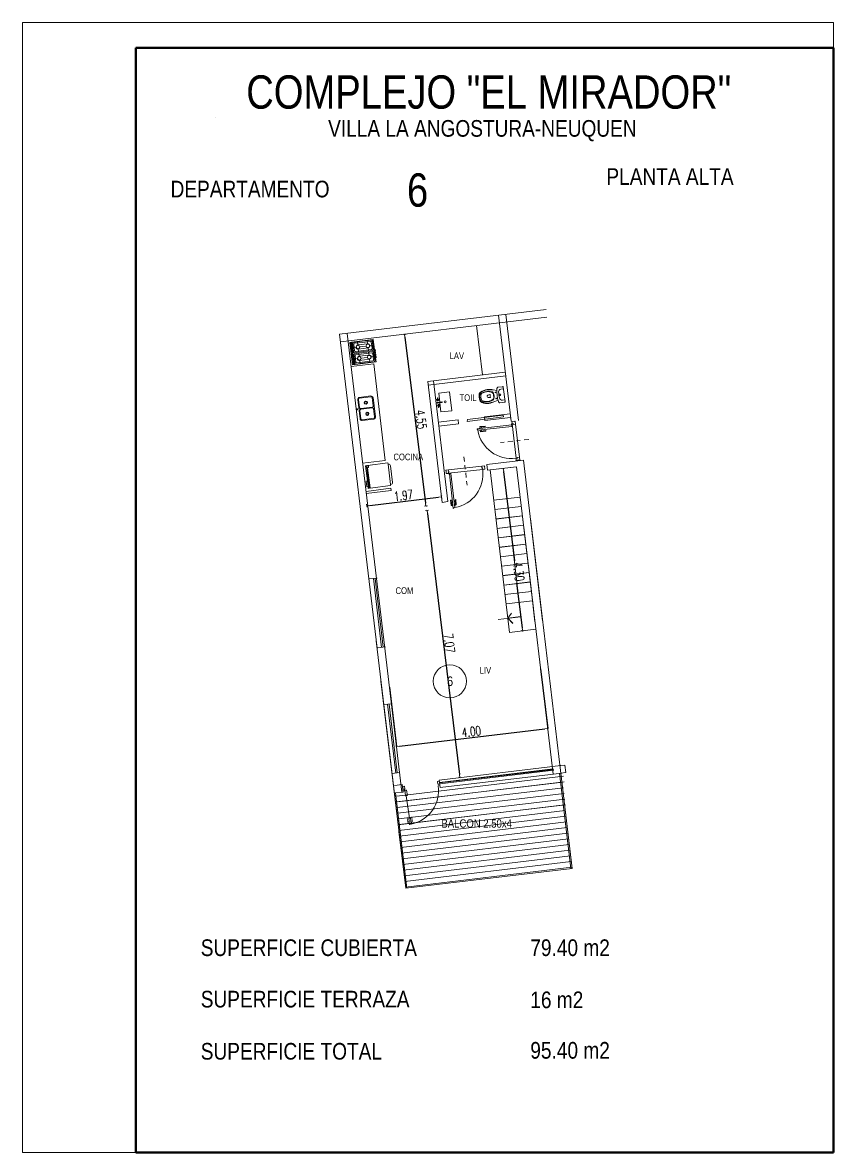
# Model space of a CAD drawing. Header units: millimetres. Extents: x 4525 to 9082, y 179 to 563.
# Drawn here: x 5166.3 to 5187.6, y 448.66 to 478.33 of the extents above; entities that cross this region are included whole.
import ezdxf

# ---------------------------------------------------------------- set-up
doc = ezdxf.new("R2010")
doc.units = ezdxf.units.MM
doc.header["$LTSCALE"] = 100
doc.linetypes.add('ACAD_ISO04W100', pattern=[30, 24, -3, 0, -3])
doc.linetypes.add('DASHDOT2', pattern=[0.5, 0.25, -0.125, 0, -0.125])
doc.layers.get('DEFPOINTS').update_dxf_attribs({"lineweight": 5})
for name, color, linetype, lineweight in [('000-Ejes', 251, 'ACAD_ISO04W100', 5), ('004-Carpinterias', 1, 'Continuous', 18), ('004-Carpinterias Puertas', 1, 'Continuous', 13), ('006-Cotas parciales', 7, 'Continuous', 5), ('A01-Barrido', 250, 'Continuous', 5), ('A01-Carpinterias', 1, 'Continuous', 18), ('EQ-cocinas', 24, 'Continuous', 18), ('HATCH MUROS', 251, 'Continuous', 9), ('SANIT', 12, 'Continuous', 13), ('SANIT-INT', 11, 'Continuous', 5)]:
    doc.layers.add(name, color=color, linetype=linetype, lineweight=lineweight)
doc.layers.add('CONT-MNR', color=47, linetype='Continuous')
doc.styles.add('AREAL', font='ARIALN.TTF')
doc.styles.add('COTAS', font='ROMANS.shx', dxfattribs={"width": 0.7})
doc.dimstyles.new('COTA40', dxfattribs={"dimscale": 0.4, "dimtxt": 0.3, "dimasz": 0.2, "dimexe": 0, "dimexo": 0, "dimgap": 0.09, "dimtad": 1, "dimzin": 0, "dimdsep": 46, "dimtxsty": 'COTAS', "dimblk1": 'COTA_N', "dimblk2": 'COTA_N', "dimsah": 1, "dimcen": 0.1, "dimclrd": 1, "dimclre": 8, "dimclrt": 5, "dimaunit": 1, "dimadec": 3, "dimazin": 0, "dimtfac": 1, "dimtix": 1, "dimtmove": 2, "dimatfit": 3, "dimldrblk": 'COTA_N', "dimfxl": 0, "dimtolj": 1, "dimtzin": 0, "dimarcsym": 0})

# ---------------------------------------------------------------- blocks, each defined once
blk = doc.blocks.new('COTA_N')
for p, q in [((-1, 0), (0, 0)), ((0, 0.5), (0, -0.5))]:
    blk.add_line(p, q)
at = {"const_width": 0.065}
blk.add_lwpolyline([(0.14, 0.14), (0.28, 0.28), (0, 0), (-0.14, -0.14), (-0.28, -0.28)], dxfattribs=at)
blk = doc.blocks.new('*D626')
at = {"layer": '006-Cotas parciales', "color": 1, "lineweight": -2, "ltscale": 100}
blk.add_line((5176.934, 465.438), (5177.775, 458.582), dxfattribs=at)
at = {"layer": 'DEFPOINTS', "color": 0, "ltscale": 100}
for p in [(5176.925, 465.517), (5177.785, 458.502), (5177.785, 458.502)]:
    blk.add_point(p, dxfattribs=at)
at = {"layer": '006-Cotas parciales', "color": 1, "lineweight": -2, "ltscale": 100, "xscale": 0.08000000000000002, "yscale": 0.08000000000000002, "zscale": 0.08000000000000002}
for p, rotation in [((5176.925, 465.517), 96.99101335693979), ((5177.785, 458.502), 276.9910133569398)]:
    blk.add_blockref('COTA_N', p, dxfattribs=dict(at, rotation=rotation))
at = {"layer": '006-Cotas parciales', "color": 5, "ltscale": 100, "insert": (5177.51, 462.029), "char_height": 0.12, "attachment_point": 5, "rotation": 276.991, "style": 'COTAS'}
blk.add_mtext('\\A1;{\\H2x;7.07}', dxfattribs=at)
blk = doc.blocks.new('*D627')
at = {"layer": '006-Cotas parciales', "color": 8, "lineweight": -2, "ltscale": 100}
for p, q in [((5179.909, 461.354), (5180.096, 459.792)), ((5175.935, 460.879), (5176.122, 459.317))]:
    blk.add_line(p, q, dxfattribs=at)
at = {"layer": '006-Cotas parciales', "color": 1, "lineweight": -2, "ltscale": 100}
blk.add_line((5176.201, 459.326), (5180.016, 459.782), dxfattribs=at)
at = {"layer": 'DEFPOINTS', "color": 0, "ltscale": 100}
for p in [(5179.909, 461.354), (5175.935, 460.879), (5180.096, 459.792)]:
    blk.add_point(p, dxfattribs=at)
at = {"layer": '006-Cotas parciales', "color": 1, "lineweight": -2, "ltscale": 100, "xscale": 0.08000000000000002, "yscale": 0.08000000000000002, "zscale": 0.08000000000000002}
for p, rotation in [((5180.096, 459.792), 6.81138888888449), ((5176.122, 459.317), 186.8113888888845)]:
    blk.add_blockref('COTA_N', p, dxfattribs=dict(at, rotation=rotation))
at = {"layer": '006-Cotas parciales', "color": 5, "ltscale": 100, "insert": (5178.09, 459.709), "char_height": 0.12, "attachment_point": 5, "rotation": 6.8114, "style": 'COTAS'}
blk.add_mtext('\\A1;{\\H2x;4.00}', dxfattribs=at)
blk = doc.blocks.new('INOD-MONACO-AP-PLANTA-CON-DPTO')
at = {"layer": 'SANIT'}
for p, q in [((-0.188, 0), (0.188, 0)), ((-0.204, -0.015), (-0.204, -0.142)), ((-0.174, -0.172), (-0.197, -0.156)), ((-0.13, -0.179), (-0.156, -0.27)), ((0.127, -0.18), (0.152, -0.27)), ((0.174, -0.172), (0.197, -0.156)), ((0.204, -0.015), (0.204, -0.142))]:
    blk.add_line(p, q, dxfattribs=at)
for points in [[(-0.002, -0.27, 0.121524), (-0.085, -0.286, 0.060693)], [(-0.002, -0.27, -0.121524), (0.081, -0.286, -0.060693)], [(-0.104, -0.3, 0.02892), (-0.111, -0.31, 0.156998), (-0.133, -0.488, 0.072829), (-0.105, -0.587, 0.204333), (-0.084, -0.607, 0.080392), (-0.002, -0.622)], [(0.099, -0.3, -0.02892), (0.107, -0.31, -0.156998), (0.129, -0.488, -0.072829), (0.101, -0.587, -0.204333), (0.08, -0.607, -0.080392), (-0.002, -0.622)], [(-0.124, -0.609, 0.122968), (-0.091, -0.634, 0.092568), (-0.002, -0.647, 0.093376)], [(0.12, -0.609, -0.122968), (0.087, -0.634, -0.092568), (-0.002, -0.647, -0.093376)]]:
    blk.add_lwpolyline(points, format="xyb", dxfattribs=at)
for centre, radius, start, end in [((-0.189, -0.017), 0.0168, 83.451, 131.9108), ((0.189, -0.017), 0.0168, 48.0892, 96.549), ((-0.188, -0.015), 0.017, 140.4696, 180), ((-0.188, -0.142), 0.017, 180, 235.4915), ((-0.165, -0.158), 0.017, 235.4915, 261.4564), ((0.408, -0.421), 0.583, 165.0356, 174.6982), ((0, 0.94), 1.127, 261.4564, 278.5436), ((-0.061, -0.336), 0.0558, 115.8294, 139.7492), ((0.057, -0.336), 0.0558, 40.2508, 64.1706), ((-0.412, -0.421), 0.583, 5.3018, 14.9644), ((0.165, -0.158), 0.017, 278.5436, 304.5085), ((0.188, -0.142), 0.017, 304.5085, 0), ((0.188, -0.015), 0.017, 0, 39.5304), ((0.107, -0.415), 0.285, 170.2891, 184.611), ((0.245, -0.406), 0.422, 184.3014, 206.071), ((-0.025, -0.535), 0.123, 207.5391, 216.6672), ((0.021, -0.535), 0.123, 323.3328, 332.4609), ((-0.249, -0.406), 0.422, 333.929, 356.9789), ((-0.111, -0.415), 0.285, 357.2885, 9.7109)]:
    blk.add_arc(centre, radius, start, end, dxfattribs=at)
at = {"layer": 'SANIT-INT'}
for p, q in [((-0.145, 0), (-0.145, -0.067)), ((0.145, 0), (0.145, -0.067)), ((0.002, -0.368), (-0.034, -0.369)), ((0.002, -0.368), (0.037, -0.369))]:
    blk.add_line(p, q, dxfattribs=at)
for points in [[(-0.156, -0.27, 0.058031), (-0.185, -0.429, 0.099768), (-0.142, -0.607, 0.155256), (-0.096, -0.647, 0.093906), (-0.002, -0.66, 0.093906)], [(-0.003, -0.279, 0.08742), (-0.06, -0.286, 0.121524)], [(0.152, -0.27, -0.058031), (0.181, -0.429, -0.099768), (0.138, -0.607, -0.155256), (0.092, -0.647, -0.093906), (-0.002, -0.66, -0.093906)], [(-0.002, -0.279, -0.08742), (0.056, -0.286, -0.121524)]]:
    blk.add_lwpolyline(points, format="xyb", dxfattribs=at)
for centre, radius in [((-0.082, -0.221), 0.00743), ((0, -0.11), 0.02), ((0.078, -0.221), 0.00743)]:
    blk.add_circle(centre, radius, dxfattribs=at)
for centre, radius, start, end in [((-0.075, -0.067), 0.07, 180, 265.7397), ((-0.036, -0.358), 0.0764, 108.7508, 160.6658), ((0, 0.94), 1.08, 265.7397, 274.2603), ((0.032, -0.358), 0.0764, 19.3342, 71.2492), ((0.075, -0.067), 0.07, 274.2603, 0), ((0.219, -0.443), 0.35, 174.9532, 203.9732), ((0.162, -0.448), 0.293, 156.8405, 172.9203), ((-0.071, -0.572), 0.0321, 203.9732, 250.1669), ((-0.034, -0.374), 0.005, 91.9734, 179.8282), ((0.152, -0.375), 0.191, 179.8282, 196.8593), ((-0.019, -0.427), 0.0118, 196.8593, 200.5908), ((0.002, -0.419), 0.0346, 200.5908, 269.6445), ((0.001, -0.419), 0.0346, 270.3555, 339.4092), ((-0.149, -0.375), 0.191, 343.1407, 0.1718), ((0.023, -0.427), 0.0118, 339.4092, 343.1407), ((0.037, -0.374), 0.005, 0.1718, 88.0266), ((0.067, -0.572), 0.0321, 289.8331, 336.0268), ((-0.223, -0.443), 0.35, 336.0268, 5.0468), ((-0.166, -0.448), 0.293, 7.0797, 23.1595), ((0.005, -0.362), 0.255, 250.1669, 268.5519), ((-0.009, -0.362), 0.255, 271.4481, 289.8331)]:
    blk.add_arc(centre, radius, start, end, dxfattribs=at)
blk = doc.blocks.new('PUERTA 1.04 0.90 PT')
at = {"layer": '000-Ejes', "linetype": 'DASHDOT2', "ltscale": 0.005}
blk.add_line((804.584, 1061.02), (803.739, 1061.02), dxfattribs=at)
at = {"layer": '004-Carpinterias', "color": 1, "linetype": 'Continuous'}
for p, q in [((803.266, 1060.606), (803.266, 1060.591)), ((803.281, 1060.606), (803.266, 1060.606)), ((803.266, 1060.606), (803.266, 1060.591)), ((803.281, 1060.633), (803.281, 1060.606)), ((803.331, 1060.633), (803.331, 1060.643)), ((803.379, 1060.643), (803.331, 1060.643)), ((803.486, 1060.681), (803.346, 1060.681)), ((803.346, 1060.663), (803.346, 1060.681)), ((803.486, 1060.663), (803.346, 1060.663)), ((803.379, 1060.633), (803.379, 1060.643)), ((803.486, 1060.663), (803.486, 1060.681)), ((803.331, 1060.591), (803.331, 1060.581)), ((803.379, 1060.581), (803.331, 1060.581)), ((803.346, 1060.561), (803.346, 1060.543)), ((803.486, 1060.561), (803.346, 1060.561)), ((803.486, 1060.543), (803.346, 1060.543)), ((803.379, 1060.591), (803.379, 1060.581)), ((803.486, 1060.561), (803.486, 1060.543))]:
    blk.add_line(p, q, dxfattribs=at)
at = {"layer": '004-Carpinterias', "linetype": 'Continuous'}
for p, q in [((804.181, 1060.633), (803.281, 1060.633)), ((803.266, 1060.591), (804.181, 1060.591))]:
    blk.add_line(p, q, dxfattribs=at)
at = {"layer": '004-Carpinterias', "ltscale": 0.01, "const_width": 0.02}
for points in [[(803.486, 1060.672), (803.346, 1060.672)], [(803.486, 1060.552), (803.346, 1060.552)]]:
    blk.add_lwpolyline(points, dxfattribs=at)
at = {"layer": 'A01-Barrido', "linetype": 'Continuous'}
for p, q in [((804.197, 1061.473), (804.196, 1060.568)), ((804.286, 1060.583), (804.287, 1061.458))]:
    blk.add_line(p, q, dxfattribs=at)
for points in [[(804.181, 1060.578), (804.181, 1060.613), (804.186, 1060.613), (804.186, 1060.58)], [(804.194, 1060.573), (804.226, 1060.573), (804.226, 1060.568), (804.192, 1060.568)]]:
    blk.add_lwpolyline(points, dxfattribs=at)
blk.add_circle((804.186, 1060.573), 0.0075, dxfattribs=at)
blk.add_arc((804.177, 1060.575), 0.898, 88.7484, 176.2981, dxfattribs=at)
at = {"layer": 'A01-Carpinterias', "linetype": 'Continuous'}
for p, q in [((804.197, 1061.473), (804.197, 1061.533)), ((804.197, 1061.533), (804.217, 1061.533)), ((804.217, 1061.528), (804.217, 1061.533)), ((804.217, 1061.528), (804.267, 1061.528)), ((804.267, 1061.533), (804.267, 1061.528)), ((804.267, 1061.533), (804.287, 1061.533)), ((804.287, 1061.533), (804.287, 1061.458)), ((804.287, 1061.533), (804.287, 1061.533)), ((804.237, 1061.473), (804.197, 1061.473)), ((804.237, 1061.458), (804.237, 1061.473)), ((804.237, 1061.458), (804.287, 1061.458)), ((804.181, 1060.591), (804.181, 1060.633)), ((804.196, 1060.568), (804.196, 1060.548)), ((804.236, 1060.568), (804.196, 1060.568)), ((804.196, 1060.548), (804.196, 1060.508)), ((804.196, 1060.548), (804.196, 1060.548)), ((804.196, 1060.508), (804.206, 1060.508)), ((804.196, 1060.508), (804.217, 1060.508)), ((804.217, 1060.513), (804.217, 1060.508)), ((804.217, 1060.513), (804.267, 1060.513)), ((804.236, 1060.583), (804.286, 1060.583)), ((804.236, 1060.583), (804.236, 1060.568)), ((804.267, 1060.508), (804.267, 1060.513)), ((804.267, 1060.508), (804.286, 1060.508)), ((804.286, 1060.508), (804.276, 1060.508)), ((804.286, 1060.508), (804.286, 1060.583))]:
    blk.add_line(p, q, dxfattribs=at)
blk = doc.blocks.new('MI PILETA 104EC')
at = {"layer": 'SANIT'}
for points in [[(-0.01, 0.104), (-0.01, 0.414, 0.414214), (-0.04, 0.444), (-0.255, 0.444, 0.414214), (-0.285, 0.414), (-0.285, 0.104, 0.414214), (-0.255, 0.074), (-0.04, 0.074, 0.414214)], [(0.04, 0.444), (0.255, 0.444, -0.414214), (0.285, 0.414), (0.285, 0.104, -0.414214), (0.255, 0.074), (0.04, 0.074, -0.414214), (0.01, 0.104), (0.01, 0.414, -0.414214)]]:
    blk.add_lwpolyline(points, format="xyb", close=True, dxfattribs=at)
at = {"layer": 'SANIT-INT'}
blk.add_lwpolyline([(0.305, 0.104), (0.305, 0.414, 0.414214), (0.255, 0.464), (-0.255, 0.464, 0.414214), (-0.305, 0.414), (-0.305, 0.104, 0.414214), (-0.255, 0.054), (0.255, 0.054, 0.414214)], format="xyb", close=True, dxfattribs=at)
for centre, radius in [((-0.147, 0.259), 0.041), ((0.148, 0.259), 0.041), ((-0.147, 0.259), 0.029), ((0, 0), 0.017), ((0.148, 0.259), 0.029)]:
    blk.add_circle(centre, radius, dxfattribs=at)
blk = doc.blocks.new('Anaf1')
at = {"layer": 'SANIT', "linetype": 'ByBlock'}
for p, q in [((-0.295, 0), (0.295, 0)), ((-0.295, -0.05), (-0.295, 0)), ((0.295, 0), (0.295, -0.625)), ((-0.295, -0.05), (-0.295, -0.616)), ((-0.286, -0.333), (-0.286, -0.092)), ((-0.266, -0.072), (-0.15, -0.072)), ((-0.034, -0.072), (-0.15, -0.072)), ((-0.014, -0.333), (-0.014, -0.092)), ((0.014, -0.333), (0.014, -0.092)), ((0.034, -0.072), (0.15, -0.072)), ((0.266, -0.072), (0.15, -0.072)), ((0.286, -0.333), (0.286, -0.092)), ((-0.286, -0.333), (-0.286, -0.574)), ((-0.014, -0.333), (-0.014, -0.574)), ((0.014, -0.333), (0.014, -0.574)), ((0.286, -0.333), (0.286, -0.574)), ((-0.295, -0.625), (-0.295, -0.616)), ((-0.035, -0.625), (-0.295, -0.625)), ((-0.266, -0.594), (-0.15, -0.594)), ((-0.034, -0.594), (-0.15, -0.594)), ((-0.035, -0.625), (-0.035, -0.643)), ((-0.035, -0.643), (0.001, -0.643)), ((0.001, -0.643), (0.001, -0.625)), ((0.028, -0.625), (0.001, -0.625)), ((0.028, -0.625), (0.028, -0.643)), ((0.028, -0.643), (0.064, -0.643)), ((0.034, -0.594), (0.15, -0.594)), ((0.064, -0.643), (0.064, -0.625)), ((0.091, -0.625), (0.064, -0.625)), ((0.091, -0.625), (0.091, -0.643)), ((0.091, -0.643), (0.127, -0.643)), ((0.127, -0.643), (0.127, -0.625)), ((0.154, -0.625), (0.127, -0.625)), ((0.266, -0.594), (0.15, -0.594)), ((0.154, -0.625), (0.154, -0.643)), ((0.154, -0.643), (0.19, -0.643)), ((0.295, -0.625), (0.19, -0.625)), ((0.19, -0.643), (0.19, -0.625))]:
    blk.add_line(p, q, dxfattribs=at)
for centre in [(-0.15, -0.203), (0.15, -0.203), (-0.15, -0.463), (0.15, -0.463)]:
    blk.add_circle(centre, 0.046, dxfattribs=at)
for centre, start, end in [((-0.266, -0.092), 90, 180), ((-0.034, -0.092), 0, 90), ((0.034, -0.092), 90, 180), ((0.266, -0.092), 0, 90), ((-0.266, -0.574), 180, 270), ((-0.034, -0.574), 270, 0), ((0.034, -0.574), 180, 270), ((0.266, -0.574), 270, 0)]:
    blk.add_arc(centre, 0.02, start, end, dxfattribs=at)
at = {"layer": 'SANIT-INT'}
for p, q in [((-0.295, -0.032), (0.295, -0.032)), ((-0.295, -0.05), (0.295, -0.05)), ((-0.286, -0.203), (-0.19, -0.203)), ((-0.258, -0.333), (-0.258, -0.12)), ((-0.238, -0.1), (-0.15, -0.1)), ((-0.205, -0.203), (-0.205, -0.463)), ((-0.15, -0.072), (-0.15, -0.163)), ((-0.062, -0.1), (-0.15, -0.1)), ((-0.15, -0.243), (-0.15, -0.333)), ((-0.014, -0.203), (-0.11, -0.203)), ((-0.095, -0.203), (-0.095, -0.463)), ((-0.042, -0.333), (-0.042, -0.12)), ((0.014, -0.203), (0.11, -0.203)), ((0.042, -0.333), (0.042, -0.12)), ((0.062, -0.1), (0.15, -0.1)), ((0.095, -0.203), (0.095, -0.463)), ((0.15, -0.072), (0.15, -0.163)), ((0.237, -0.1), (0.15, -0.1)), ((0.15, -0.243), (0.15, -0.333)), ((0.286, -0.203), (0.19, -0.203)), ((0.205, -0.203), (0.205, -0.463)), ((0.258, -0.333), (0.258, -0.12)), ((-0.286, -0.463), (-0.19, -0.463)), ((-0.258, -0.333), (-0.258, -0.546)), ((-0.238, -0.566), (-0.15, -0.566)), ((-0.15, -0.423), (-0.15, -0.333)), ((-0.15, -0.594), (-0.15, -0.503)), ((-0.062, -0.566), (-0.15, -0.566)), ((-0.014, -0.463), (-0.11, -0.463)), ((-0.042, -0.333), (-0.042, -0.546)), ((0.014, -0.463), (0.11, -0.463)), ((0.042, -0.333), (0.042, -0.546)), ((0.062, -0.566), (0.15, -0.566)), ((0.15, -0.423), (0.15, -0.333)), ((0.15, -0.594), (0.15, -0.503)), ((0.237, -0.566), (0.15, -0.566)), ((0.286, -0.463), (0.19, -0.463)), ((0.258, -0.333), (0.258, -0.546)), ((0.295, -0.616), (-0.295, -0.616)), ((0.001, -0.625), (-0.035, -0.625)), ((0.064, -0.625), (0.028, -0.625)), ((0.127, -0.625), (0.091, -0.625)), ((0.19, -0.625), (0.154, -0.625))]:
    blk.add_line(p, q, dxfattribs=at)
for centre, radius, start, end in [((-0.238, -0.12), 0.02, 90, 180), ((-0.15, -0.203), 0.055, 0, 180), ((-0.062, -0.12), 0.02, 0, 90), ((0.062, -0.12), 0.02, 90, 180), ((0.15, -0.203), 0.055, 0, 180), ((0.237, -0.121), 0.0209, 2.4007, 90.3937), ((-0.238, -0.546), 0.02, 180, 270), ((-0.15, -0.463), 0.055, 180, 0), ((-0.062, -0.546), 0.02, 270, 0), ((0.062, -0.546), 0.02, 180, 270), ((0.15, -0.463), 0.055, 180, 0), ((0.237, -0.545), 0.0209, 269.6063, 357.5993)]:
    blk.add_arc(centre, radius, start, end, dxfattribs=at)
blk = doc.blocks.new('Hela1')
at = {"layer": 'SANIT'}
for p, q in [((-0.22, 0), (0.22, 0)), ((-0.3, -0.61), (-0.3, -0.06)), ((-0.3, -0.06), (-0.27, -0.06)), ((-0.27, -0.06), (-0.27, -0.05)), ((-0.27, -0.06), (0.27, -0.06)), ((0.27, -0.05), (0.27, -0.06)), ((0.27, -0.06), (0.3, -0.06)), ((0.3, -0.06), (0.3, -0.61)), ((-0.3, -0.61), (-0.29, -0.61)), ((-0.29, -0.63), (-0.3, -0.63)), ((-0.3, -0.63), (-0.3, -0.66)), ((-0.255, -0.66), (-0.3, -0.66)), ((-0.29, -0.61), (-0.29, -0.63)), ((-0.255, -0.69), (-0.255, -0.66)), ((-0.255, -0.69), (-0.105, -0.69)), ((-0.105, -0.69), (-0.105, -0.66)), ((0.3, -0.66), (-0.105, -0.66)), ((0.29, -0.61), (0.29, -0.63)), ((0.29, -0.61), (0.3, -0.61)), ((0.3, -0.63), (0.29, -0.63)), ((0.3, -0.63), (0.3, -0.66))]:
    blk.add_line(p, q, dxfattribs=at)
for centre, start, end in [((-0.22, -0.05), 90, 180), ((0.22, -0.05), 0, 90)]:
    blk.add_arc(centre, 0.05, start, end, dxfattribs=at)
at = {"layer": 'SANIT-INT'}
for p, q in [((0.24, -0.61), (0.24, -0.585)), ((0.24, -0.585), (0.29, -0.585)), ((0.29, -0.585), (0.29, -0.61)), ((-0.29, -0.61), (0.24, -0.61)), ((-0.29, -0.63), (0.26, -0.63)), ((-0.255, -0.66), (-0.105, -0.66)), ((0.29, -0.66), (0.24, -0.61)), ((0.29, -0.63), (0.29, -0.66))]:
    blk.add_line(p, q, dxfattribs=at)
blk = doc.blocks.new('*D628')
at = {"layer": '006-Cotas parciales', "color": 1, "lineweight": -2, "ltscale": 100}
blk.add_line((5175.423, 465.649), (5177.225, 465.864), dxfattribs=at)
at = {"layer": 'DEFPOINTS', "color": 0, "ltscale": 100}
for p in [(5177.305, 465.874), (5177.305, 465.874), (5175.344, 465.64)]:
    blk.add_point(p, dxfattribs=at)
at = {"layer": '006-Cotas parciales', "color": 1, "lineweight": -2, "ltscale": 100, "xscale": 0.08000000000000002, "yscale": 0.08000000000000002, "zscale": 0.08000000000000002}
for p, rotation in [((5177.305, 465.874), 6.811388888830421), ((5175.344, 465.64), 186.8113888888304)]:
    blk.add_blockref('COTA_N', p, dxfattribs=dict(at, rotation=rotation))
at = {"layer": '006-Cotas parciales', "color": 5, "ltscale": 100, "insert": (5176.306, 465.912), "char_height": 0.12, "attachment_point": 5, "rotation": 6.8114, "style": 'COTAS'}
blk.add_mtext('\\A1;{\\H2x;1.97}', dxfattribs=at)
blk = doc.blocks.new('*D629')
at = {"layer": '006-Cotas parciales', "color": 8, "lineweight": -2, "ltscale": 100}
for p, q in [((5178.928, 466.622), (5178.929, 466.622)), ((5179.437, 462.356), (5179.438, 462.356))]:
    blk.add_line(p, q, dxfattribs=at)
at = {"layer": '006-Cotas parciales', "color": 1, "lineweight": -2, "ltscale": 100}
for p, q in [((5178.938, 466.543), (5179.219, 464.19)), ((5179.429, 462.435), (5179.288, 463.61))]:
    blk.add_line(p, q, dxfattribs=at)
at = {"layer": 'DEFPOINTS', "color": 0, "ltscale": 100}
for p in [(5178.928, 466.622), (5179.437, 462.356), (5179.438, 462.356)]:
    blk.add_point(p, dxfattribs=at)
at = {"layer": '006-Cotas parciales', "color": 1, "lineweight": -2, "ltscale": 100, "xscale": 0.08000000000000002, "yscale": 0.08000000000000002, "zscale": 0.08000000000000002}
for p, rotation in [((5178.929, 466.622), 96.80683673132086), ((5179.438, 462.356), 276.8068367313209)]:
    blk.add_blockref('COTA_N', p, dxfattribs=dict(at, rotation=rotation))
at = {"layer": '006-Cotas parciales', "color": 5, "ltscale": 100, "insert": (5179.334, 463.909), "char_height": 0.12, "attachment_point": 5, "rotation": 276.8068, "style": 'COTAS'}
blk.add_mtext('\\A1;{\\H2x;4.30}', dxfattribs=at)
blk = doc.blocks.new('*D680')
at = {"layer": '006-Cotas parciales', "color": 1, "lineweight": -2, "ltscale": 100}
blk.add_line((5176.344, 470.064), (5176.885, 465.709), dxfattribs=at)
at = {"layer": 'DEFPOINTS', "color": 0, "ltscale": 100}
for p in [(5176.334, 470.143), (5176.895, 465.63), (5176.895, 465.63)]:
    blk.add_point(p, dxfattribs=at)
at = {"layer": '006-Cotas parciales', "color": 1, "lineweight": -2, "ltscale": 100, "xscale": 0.08000000000000002, "yscale": 0.08000000000000002, "zscale": 0.08000000000000002}
for p, rotation in [((5176.334, 470.143), 97.0887613358914), ((5176.895, 465.63), 277.0887613358914)]:
    blk.add_blockref('COTA_N', p, dxfattribs=dict(at, rotation=rotation))
at = {"layer": '006-Cotas parciales', "color": 5, "ltscale": 100, "insert": (5176.769, 467.906), "char_height": 0.12, "attachment_point": 5, "rotation": 277.0888, "style": 'COTAS'}
blk.add_mtext('\\A1;{\\H2x;4.55}', dxfattribs=at)

msp = doc.modelspace()

# ---------------------------------------------------------------- linework, layer by layer
at = {"layer": '004-Carpinterias', "linetype": 'Continuous', "extrusion": (-0.021024, 0.14442, 0.989293)}
for p, q in [((5176.36, 458.021, 0.033), (5176.338, 458.168, 0.011)), ((5176.388, 458.174, 1.929), (5176.409, 458.027, 1.951)), ((5176.466, 457.437, 0.12), (5176.38, 458.024, 0.033)), ((5176.469, 457.272, 0.144), (5176.445, 457.434, 0.12)), ((5176.487, 457.44, 0.12), (5176.508, 457.293, 0.142))]:
    msp.add_line(p, q, dxfattribs=at)
at = {"layer": '004-Carpinterias', "color": 1, "linetype": 'Continuous', "extrusion": (-0.021024, 0.14442, 0.989293)}
for p, q in [((5176.487, 457.44, 0.12), (5176.445, 457.434, 0.12)), ((5176.457, 457.353, 0.132), (5176.447, 457.352, 0.132)), ((5176.447, 457.352, 0.132), (5176.454, 457.305, 0.139)), ((5176.464, 457.306, 0.139), (5176.454, 457.305, 0.139)), ((5176.484, 457.274, 0.144), (5176.469, 457.272, 0.144)), ((5176.484, 457.274, 0.144), (5176.469, 457.272, 0.144)), ((5176.508, 457.293, 0.142), (5176.481, 457.289, 0.142)), ((5176.481, 457.289, 0.142), (5176.484, 457.274, 0.144)), ((5176.498, 457.359, 0.132), (5176.508, 457.361, 0.132)), ((5176.505, 457.312, 0.139), (5176.515, 457.314, 0.139)), ((5176.508, 457.361, 0.132), (5176.515, 457.314, 0.139))]:
    msp.add_line(p, q, dxfattribs=at)
at = {"layer": '004-Carpinterias', "color": 1, "linetype": 'Continuous'}
msp.add_line((5176.508, 457.293, 0.142), (5176.481, 457.289, 0.142), dxfattribs=at)
at = {"layer": '004-Carpinterias', "ltscale": 0.01, "const_width": 0.02, "elevation": 0.142}
for points in [[(5176.522, 457.472), (5176.542, 457.333)], [(5176.403, 457.454), (5176.423, 457.316)]]:
    msp.add_lwpolyline(points, dxfattribs=at)
at = {"layer": 'A01-Barrido', "linetype": 'Continuous', "extrusion": (-0.021024, 0.14442, 0.989293)}
msp.add_circle((-5188.347, 289.187, -42.651), 0.0075, dxfattribs=at)
msp.add_arc((-5188.324, 289.172, -42.651), 0.916, 94.0999, 179.6662, dxfattribs=at)
at = {"layer": 'A01-Carpinterias', "linetype": 'Continuous', "extrusion": (-0.021024, 0.14442, 0.989293)}
for p, q in [((5177.247, 458.408, 1.913), (5177.197, 458.401, 1.913)), ((5177.207, 458.332, 1.924), (5177.197, 458.401, 1.913)), ((5177.247, 458.408, 1.913), (5177.248, 458.398, 1.915)), ((5176.287, 458.268, -0.005), (5176.336, 458.276, -0.005)), ((5176.301, 458.17, 0.009), (5176.287, 458.268, -0.005)), ((5176.336, 458.175, 0.009), (5176.301, 458.17, 0.009)), ((5176.346, 458.207, 0.005), (5176.331, 458.205, 0.005)), ((5176.331, 458.205, 0.005), (5176.336, 458.175, 0.009)), ((5176.346, 458.207, 0.005), (5176.336, 458.276, -0.005)), ((5176.346, 458.168, 1.929), (5176.388, 458.174, 1.929)), ((5177.207, 458.332, 1.924), (5177.222, 458.334, 1.924)), ((5177.222, 458.334, 1.924), (5177.226, 458.305, 1.928)), ((5177.226, 458.305, 1.928), (5177.261, 458.31, 1.928)), ((5177.261, 458.31, 1.928), (5177.26, 458.32, 1.926)), ((5176.36, 458.021, 0.033), (5176.401, 458.027, 0.033))]:
    msp.add_line(p, q, dxfattribs=at)
at = {"layer": 'CONT-MNR', "ltscale": 100}
msp.add_line((5171.375, 475.837, -1.005), (5171.375, 475.837, -1.005), dxfattribs=at)
at = {"layer": 'HATCH MUROS', "color": 0, "ltscale": 100}
for p, q in [((5166.301, 478.327), (5187.6, 478.327)), ((5166.301, 478.327), (5166.301, 448.66)), ((5187.6, 478.327), (5187.6, 448.66)), ((5174.627, 470.141), (5180.051, 470.789)), ((5174.651, 469.942), (5180.069, 470.59)), ((5179.132, 467.858), (5178.8, 470.64)), ((5179.331, 467.882), (5178.999, 470.662)), ((5178.382, 469.078), (5178.228, 470.37)), ((5175.612, 461.901), (5174.628, 470.141)), ((5175.787, 462.121), (5174.826, 470.165)), ((5175.829, 466.831), (5175.525, 469.37)), ((5176.942, 468.906), (5178.979, 469.149)), ((5176.954, 468.807), (5178.991, 469.05)), ((5177.322, 465.729), (5176.942, 468.906)), ((5177.471, 465.747), (5177.091, 468.924)), ((5177.222, 467.832), (5177.739, 467.893)), ((5178.434, 467.976), (5179.109, 468.057)), ((5178.445, 467.877), (5179.121, 467.958)), ((5179.131, 467.874), (5179.121, 467.958)), ((5179.331, 467.882), (5179.331, 467.883)), ((5177.234, 467.733), (5177.75, 467.794)), ((5179.456, 466.836), (5178.493, 466.721)), ((5179.96, 462.618), (5179.456, 466.836)), ((5179.275, 466.663), (5178.511, 466.572)), ((5179.275, 466.663), (5178.58, 466.58)), ((5179.09, 462.313), (5178.58, 466.58)), ((5179.657, 463.465), (5179.275, 466.664)), ((5179.37, 465.869), (5178.675, 465.786)), ((5177.471, 465.747), (5177.322, 465.729)), ((5179.4, 465.621), (5178.705, 465.538)), ((5178.705, 465.538), (5179.4, 465.621)), ((5179.429, 465.375), (5178.734, 465.292)), ((5178.734, 465.29), (5179.429, 465.373)), ((5179.44, 465.278), (5180.239, 458.594)), ((5179.657, 463.466), (5179.441, 465.278)), ((5179.657, 463.463), (5179.441, 465.276)), ((5179.639, 465.301), (5180.736, 456.118)), ((5179.458, 465.129), (5178.763, 465.046)), ((5179.459, 465.127), (5178.763, 465.044)), ((5178.764, 465.044), (5179.459, 465.127)), ((5179.719, 462.943), (5179.464, 465.078)), ((5179.719, 462.942), (5179.464, 465.077)), ((5179.488, 464.881), (5178.793, 464.798)), ((5178.793, 464.798), (5179.488, 464.881)), ((5179.488, 464.878), (5178.793, 464.795)), ((5178.793, 464.795), (5179.488, 464.878)), ((5178.823, 464.549), (5179.518, 464.632)), ((5178.823, 464.547), (5179.518, 464.63)), ((5178.852, 464.301), (5179.547, 464.384)), ((5179.547, 464.384), (5178.852, 464.301)), ((5178.852, 464.301), (5179.547, 464.384)), ((5178.852, 464.299), (5179.547, 464.382)), ((5179.547, 464.382), (5178.852, 464.299)), ((5178.852, 464.299), (5179.547, 464.382)), ((5178.882, 464.053), (5179.577, 464.136)), ((5178.882, 464.051), (5179.577, 464.134)), ((5175.418, 463.717), (5175.616, 463.741)), ((5178.912, 463.805), (5179.607, 463.888)), ((5178.912, 463.802), (5179.607, 463.885)), ((5178.941, 463.556), (5179.636, 463.639)), ((5178.941, 463.554), (5179.636, 463.637)), ((5179.761, 462.595), (5179.657, 463.465)), ((5179.761, 462.594), (5179.657, 463.463)), ((5178.971, 463.308), (5179.666, 463.391)), ((5178.971, 463.308), (5179.666, 463.391)), ((5178.971, 463.306), (5179.666, 463.389)), ((5178.971, 463.306), (5179.666, 463.389)), ((5179, 463.06), (5179.696, 463.143)), ((5179.09, 462.313), (5179.785, 462.398)), ((5176.365, 455.596), (5175.588, 462.097)), ((5175.634, 461.907), (5175.833, 461.931)), ((5176.265, 458.119), (5175.787, 462.121)), ((5175.789, 460.418), (5175.988, 460.441)), ((5180.442, 458.82), (5177.247, 458.438)), ((5180.442, 458.82), (5177.247, 458.438)), ((5180.414, 458.816), (5180.546, 458.832)), ((5180.425, 458.817), (5180.546, 458.832)), ((5180.57, 458.633), (5180.546, 458.832)), ((5176.005, 458.607), (5176.204, 458.631)), ((5177.271, 458.24), (5177.247, 458.438)), ((5180.466, 458.621), (5177.271, 458.24)), ((5177.271, 458.24), (5180.465, 458.621)), ((5180.466, 458.621), (5177.271, 458.24)), ((5177.271, 458.24), (5180.465, 458.621)), ((5180.466, 458.621), (5177.271, 458.24)), ((5180.436, 458.618), (5180.57, 458.634)), ((5180.57, 458.634), (5180.436, 458.618)), ((5180.437, 458.618), (5180.57, 458.634)), ((5180.437, 458.618), (5180.57, 458.634)), ((5176.271, 458.322), (5176.072, 458.298)), ((5176.271, 458.322), (5176.072, 458.298)), ((5176.295, 458.123), (5176.096, 458.099)), ((5176.096, 458.099), (5176.295, 458.123)), ((5176.295, 458.123), (5176.096, 458.099)), ((5176.096, 458.099), (5176.295, 458.123)), ((5176.295, 458.123), (5176.096, 458.099)), ((5176.295, 458.123), (5176.271, 458.322)), ((5176.365, 455.596), (5180.734, 456.118)), ((5180.734, 456.118), (5176.365, 455.596)), ((5176.365, 455.596), (5180.734, 456.118)), ((5180.734, 456.118), (5176.365, 455.596)), ((5187.6, 448.66), (5166.301, 448.66))]:
    msp.add_line(p, q, dxfattribs=at)
at = {"layer": 'HATCH MUROS', "color": 0, "lineweight": 50, "ltscale": 100}
for p, q in [((5169.278, 477.664), (5187.6, 477.664)), ((5169.278, 477.664), (5169.278, 448.66)), ((5187.6, 477.664), (5187.6, 448.66)), ((5187.6, 448.66), (5169.278, 448.66))]:
    msp.add_line(p, q, dxfattribs=at)
at = {"layer": 'HATCH MUROS', "color": 0, "linetype": 'ByBlock', "ltscale": 100}
for p, q in [((5174.93, 469.299), (5175.525, 469.37)), ((5177.739, 467.893), (5177.75, 467.794)), ((5178.434, 467.976), (5178.445, 467.877)), ((5175.233, 466.76), (5175.829, 466.831)), ((5178.493, 466.721), (5178.511, 466.572)), ((5175.322, 466.014), (5175.975, 466.099)), ((5175.975, 466.099), (5175.98, 466.043)), ((5175.98, 466.043), (5175.328, 465.965))]:
    msp.add_line(p, q, dxfattribs=at)
at = {"layer": 'HATCH MUROS', "color": 1, "linetype": 'ByBlock', "ltscale": 100}
for p, q in [((5177.98, 467.854), (5178.931, 467.976)), ((5177.984, 467.905), (5177.98, 467.854)), ((5178.922, 468.018), (5177.984, 467.905)), ((5178.931, 467.976), (5178.922, 468.018))]:
    msp.add_line(p, q, dxfattribs=at)
at = {"layer": 'HATCH MUROS', "color": 2, "ltscale": 100}
for p, q in [((5179.392, 462.727), (5179.158, 464.688)), ((5179.045, 462.689), (5179.141, 462.82)), ((5179.045, 462.687), (5179.141, 462.817)), ((5179.393, 462.727), (5178.797, 462.656)), ((5179.393, 462.729), (5179.045, 462.685)), ((5179.181, 462.555), (5179.045, 462.689)), ((5179.181, 462.552), (5179.045, 462.687))]:
    msp.add_line(p, q, dxfattribs=at)
at = {"layer": 'HATCH MUROS', "color": 3, "ltscale": 100}
for p, q in [((5175.517, 463.729), (5175.733, 461.919)), ((5175.559, 463.726), (5175.774, 461.924)), ((5175.888, 460.429), (5176.105, 458.619)), ((5175.93, 460.426), (5176.145, 458.624)), ((5177.255, 458.371), (5180.239, 458.728)), ((5177.256, 458.36), (5180.249, 458.718)), ((5177.259, 458.339), (5180.257, 458.697))]:
    msp.add_line(p, q, dxfattribs=at)
at = {"layer": 'HATCH MUROS', "color": 6, "ltscale": 100}
for p, q in [((5179.761, 462.595), (5179.657, 463.465)), ((5179.761, 462.594), (5179.657, 463.463)), ((5176.365, 455.596), (5175.715, 461.037))]:
    msp.add_line(p, q, dxfattribs=at)
at = {"layer": 'HATCH MUROS', "color": 4, "ltscale": 100}
for p, q in [((5176.124, 457.863), (5180.495, 458.385)), ((5176.136, 458.016), (5180.507, 458.538)), ((5176.154, 457.867), (5180.525, 458.389)), ((5180.706, 456.114), (5180.408, 458.614)), ((5180.736, 456.118), (5180.437, 458.618)), ((5176.096, 458.099), (5176.395, 455.599)), ((5176.142, 457.714), (5180.513, 458.236)), ((5176.16, 457.565), (5180.531, 458.087)), ((5176.16, 457.565), (5180.531, 458.087)), ((5176.166, 457.264), (5180.537, 457.786)), ((5176.178, 457.416), (5180.549, 457.939)), ((5176.196, 457.267), (5180.567, 457.79)), ((5176.184, 457.115), (5180.555, 457.637)), ((5176.201, 456.966), (5180.572, 457.488)), ((5176.201, 456.966), (5180.572, 457.488)), ((5176.219, 456.817), (5180.59, 457.339)), ((5176.237, 456.668), (5180.608, 457.19)), ((5176.187, 457.085), (5176.365, 455.596)), ((5176.255, 456.519), (5180.626, 457.041)), ((5176.272, 456.37), (5180.643, 456.892)), ((5176.272, 456.37), (5180.643, 456.892)), ((5176.29, 456.221), (5180.661, 456.743)), ((5176.308, 456.072), (5180.679, 456.594)), ((5176.326, 455.923), (5180.697, 456.446)), ((5176.344, 455.775), (5180.715, 456.297)), ((5176.361, 455.626), (5180.732, 456.148)), ((5176.365, 455.596), (5180.736, 456.118))]:
    msp.add_line(p, q, dxfattribs=at)
at = {"layer": 'HATCH MUROS', "color": 0, "ltscale": 100}
msp.add_circle((5177.524, 461.03), 0.435, dxfattribs=at)
at = {"layer": 'SANIT', "ltscale": 0.01, "extrusion": (-0.001079, 0.009309, 0.999956)}
msp.add_line((5177.208, 468.474, 0), (5177.198, 468.473, 0), dxfattribs=at)
at = {"layer": 'SANIT', "ltscale": 0.01, "extrusion": (0.001079, -0.009309, 0.999956)}
for p, q in [((5177.198, 468.473, 0), (5177.206, 468.398, 0)), ((5177.216, 468.4, 0), (5177.208, 468.474, 0)), ((5177.31, 468.368), (5177.196, 468.354)), ((5177.199, 468.335), (5177.313, 468.348)), ((5177.206, 468.398, 0), (5177.216, 468.4, 0)), ((5177.218, 468.294, 0), (5177.228, 468.295, 0)), ((5177.227, 468.22, 0), (5177.218, 468.294, 0)), ((5177.237, 468.221, 0), (5177.227, 468.22, 0)), ((5177.228, 468.295, 0), (5177.237, 468.221, 0))]:
    msp.add_line(p, q, dxfattribs=at)
for centre, start, end in [((5177.194, 468.376, 1.226), 96.6116, 186.6116), ((5177.194, 468.376, 1.226), 186.6116, 276.6116), ((5177.309, 468.389, 1.226), 6.6116, 96.6116), ((5177.309, 468.389, 1.226), 276.6116, 6.6116)]:
    msp.add_arc(centre, 0.01, start, end, dxfattribs=at)
at = {"layer": 'SANIT-INT'}
msp.add_lwpolyline([(5177.262, 468.362), (5177.234, 468.6), (5177.515, 468.633), (5177.573, 468.136), (5177.292, 468.104), (5177.264, 468.342)], dxfattribs=at)
at = {"layer": 'SANIT-INT', "extrusion": (0.001079, -0.009309, 0.999956)}
msp.add_circle((5177.401, 468.4, 1.226), 0.025, dxfattribs=at)
for centre, radius, start, end in [((5177.206, 468.453, 1.225), 0.0275, 107.0873, 86.1359), ((5177.206, 468.453, 1.225), 0.0175, 113.2131, 260.01), ((5177.223, 468.304, 1.227), 0.0275, 287.0873, 266.1359), ((5177.223, 468.304, 1.227), 0.0175, 113.2131, 260.01), ((5177.206, 468.453, 1.225), 0.0175, 293.2131, 80.01), ((5177.223, 468.304, 1.227), 0.0175, 293.2131, 80.01)]:
    msp.add_arc(centre, radius, start, end, dxfattribs=at)

# ---------------------------------------------------------------- block references
at = {"layer": '004-Carpinterias', "ltscale": 0.01, "extrusion": (7.29249e-18, 9.3365e-19, -1), "zscale": -0.9999999999999999, "rotation": 82.7041835135988}
msp.add_blockref('INOD-MONACO-AP-PLANTA-CON-DPTO', (-5178.952, 468.566), dxfattribs=at)
at = {"layer": '004-Carpinterias Puertas', "xscale": -1}
for p, rotation in [((4261.424, 1431.787), 186.4197649694916), ((4210.59, -448.189), 276.2384537085396)]:
    msp.add_blockref('PUERTA 1.04 0.90 PT', p, dxfattribs=dict(at, rotation=rotation))
at = {"layer": 'EQ-cocinas', "xscale": -1, "rotation": 96.9512775280223}
msp.add_blockref('Anaf1', (5174.929, 469.634), dxfattribs=at)
at = {"layer": 'EQ-cocinas', "extrusion": (-0.144831, -0.017975, 0.989293), "rotation": 4.681928707514828e-06}
msp.add_blockref('MI PILETA 104EC', (172.785, 5137.732, -757.965), dxfattribs=at)
at = {"layer": 'EQ-cocinas', "extrusion": (0.144899, 0.017416, 0.989293), "xscale": -1, "rotation": 179.9999953184105}
msp.add_blockref('Hela1', (-154.539, -5139.066, 758.034), dxfattribs=at)

# ---------------------------------------------------------------- texts
at = {"style": 'AREAL'}
for s, height, p in [('COMPLEJO "EL MIRADOR"', 0.875, (5172.176, 476.067, -2.75)), ('VILLA LA ANGOSTURA-NEUQUEN', 0.4375, (5174.328, 475.33, -1.375)), ('6', 0.875, (5176.398, 473.493, -2.75)), ('PLANTA ALTA', 0.4375, (5181.637, 474.066, -1.375)), ('DEPARTAMENTO ', 0.4375, (5170.188, 473.737, -1.375)), ('LAV', 0.175, (5177.519, 469.489, 1.149)), ('TOIL', 0.175, (5177.779, 468.39, -0.77)), ('COCINA', 0.175, (5176.043, 466.834, 1.149)), ('COM', 0.175, (5176.098, 463.324, -0.77)), ('LIV', 0.175, (5178.309, 461.233, -0.77)), ('6', 0.25, (5177.45, 460.907, -1.1)), ('BALCON 2.50x4', 0.21875, (5177.303, 457.187, -0.688)), ('SUPERFICIE CUBIERTA', 0.4375, (5170.981, 453.816, -1.375)), ('79.40 m2', 0.4375, (5179.638, 453.816, -1.375)), ('SUPERFICIE TERRAZA', 0.4375, (5170.981, 452.465, -1.375)), ('16 m2', 0.4375, (5179.638, 452.447, -1.375)), ('SUPERFICIE TOTAL', 0.4375, (5170.981, 451.096, -1.375)), ('95.40 m2', 0.4375, (5179.638, 451.121, -1.375))]:
    msp.add_text(s, height=height, dxfattribs=at).set_placement(p)

# ---------------------------------------------------------------- dimensions: what is measured, and where the dimension line sits
at = {"layer": '006-Cotas parciales', "ltscale": 100}
for p1, p2, distance, picture, middle in [((5176.334, 470.143), (5176.895, 465.63), 0, '*D680', (5176.769, 467.906)), ((5176.925, 465.517), (5177.785, 458.502), 0, '*D626', (5177.51, 462.029)), ((5175.935, 460.879), (5179.909, 461.354), -1.574, '*D627', (5178.09, 459.709))]:
    dim = msp.add_aligned_dim(p1=p1, p2=p2, distance=distance, text='{\\H2x;<>}', dimstyle='COTA40', dxfattribs=at)
    dim.commit()
    dim.dimension.update_dxf_attribs({"geometry": picture, "text_midpoint": middle})
dim = msp.add_linear_dim(base=(5179.438, 462.356), p1=(5178.928, 466.622), p2=(5179.437, 462.356), angle=276.8068, text='{\\H2x;<>}', dimstyle='COTA40', dxfattribs=at)
dim.commit()
dim.dimension.update_dxf_attribs({"geometry": '*D629', "text_midpoint": (5179.334, 463.909), "dimtype": 161})
at = {"layer": '006-Cotas parciales', "color": 4, "ltscale": 100}
dim = msp.add_aligned_dim(p1=(5175.344, 465.64), p2=(5177.305, 465.874), distance=0, text='{\\H2x;<>}', dimstyle='COTA40', dxfattribs=at)
dim.commit()
dim.dimension.update_dxf_attribs({"geometry": '*D628', "text_midpoint": (5176.306, 465.912)})

doc.saveas('drawing.dxf')
